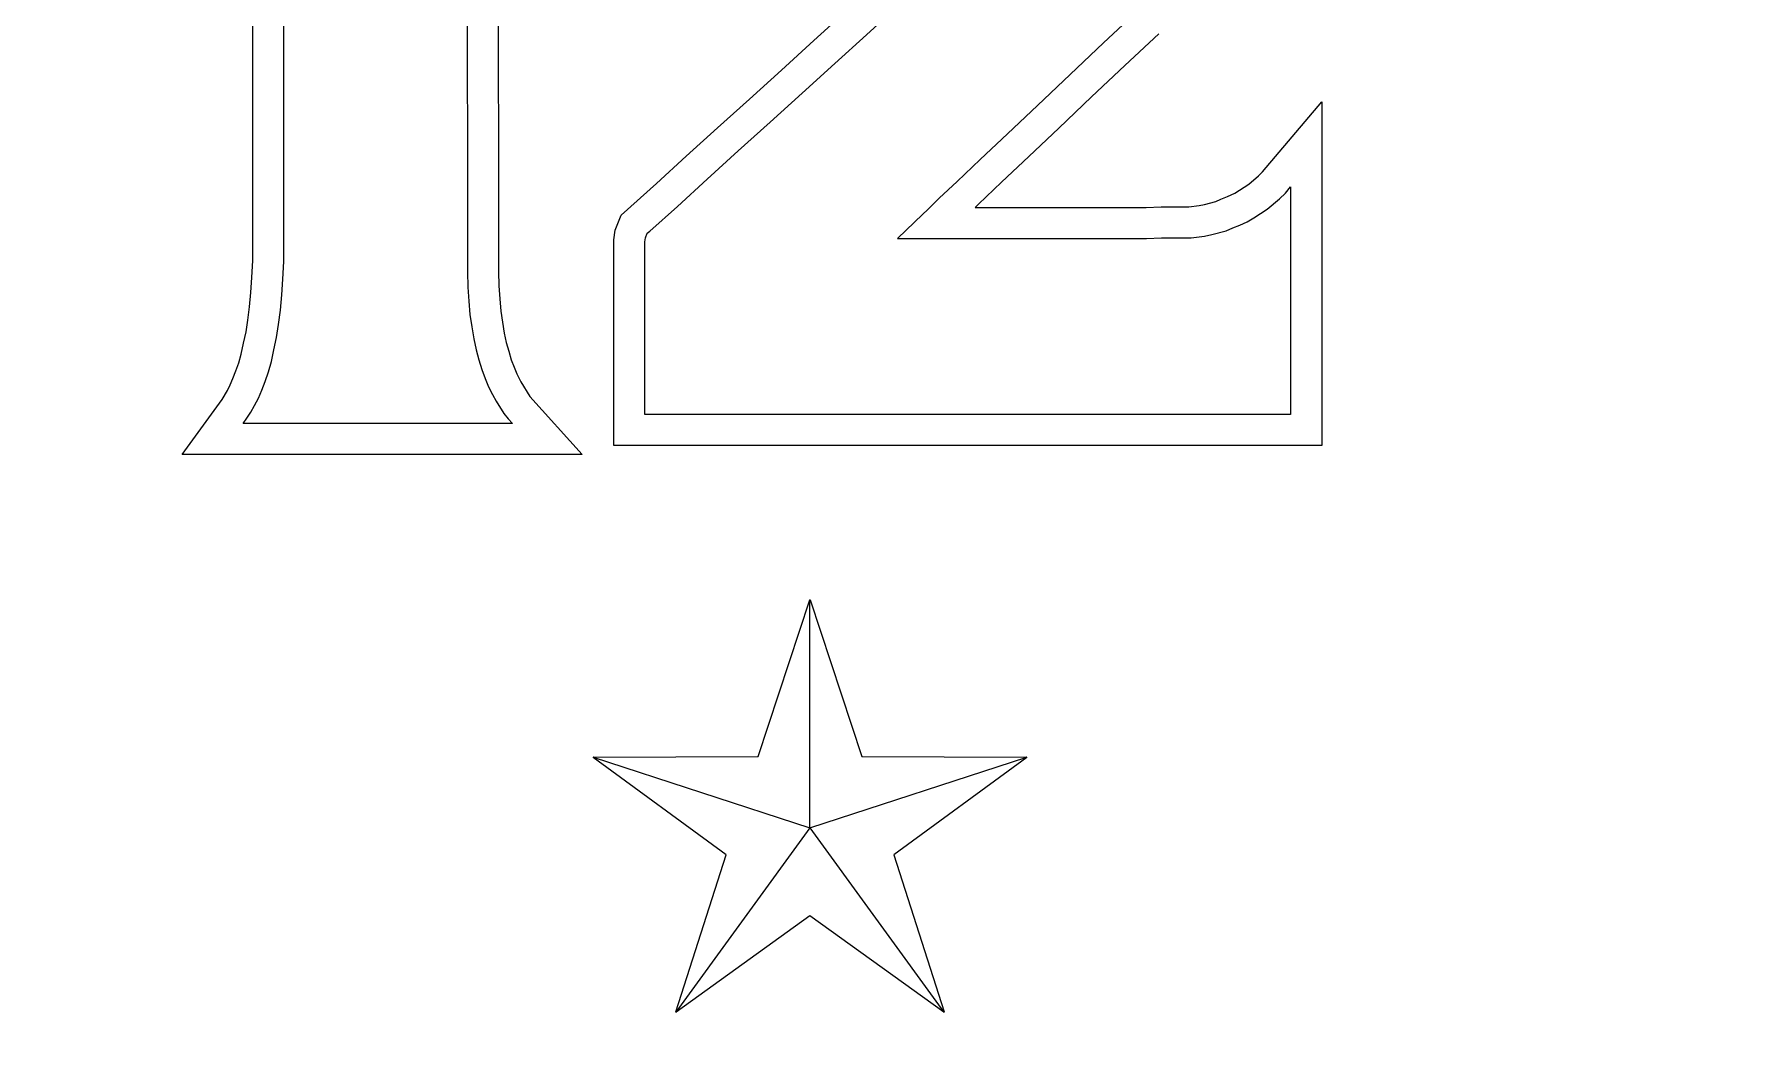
# Model space of a CAD drawing. Extents: x -19.1 to 19.1, y -19.1 to 19.1.
# Drawn here: x -3.74 to 4.54, y 9.34 to 14.23 of the extents above; entities that cross this region are included whole.
import ezdxf

# ---------------------------------------------------------------- set-up
doc = ezdxf.new("R2010")
doc.units = 0
doc.header["$LTSCALE"] = 32.67
doc.layers.add('G_OM_TRIE_D_ESQUISSE__ISO_', color=7, linetype='Continuous')
doc.layers.add('VISIBLE__ISO_', color=7, linetype='Continuous')

msp = doc.modelspace()

# ---------------------------------------------------------------- linework, layer by layer
at = {"layer": 'G_OM_TRIE_D_ESQUISSE__ISO_', "color": 7, "linetype": 'Continuous'}
msp.add_circle((0, 0), 18.9, dxfattribs=at)
at = {"layer": 'VISIBLE__ISO_', "color": 7, "linetype": 'Continuous'}
for p, q in [((-1.6548, 15.9313), (-1.6548, 14.0134)), ((-1.5048, 15.9306), (-1.5048, 14.0141)), ((-2.6888, 13.1358), (-2.6888, 15.2151)), ((-2.5388, 13.1317), (-2.5388, 15.2205)), ((0.019, 14.1982), (0.1715, 14.3368)), ((0.2723, 14.2257), (0.4201, 14.3596)), ((1.581, 14.3388), (1.4171, 14.1865)), ((-0.138, 14.055), (0.019, 14.1982)), ((0.12, 14.0872), (0.2723, 14.2257)), ((1.4171, 14.1865), (1.2556, 14.0342)), ((1.6839, 14.2297), (1.5196, 14.077)), ((-0.0369, 13.9442), (0.12, 14.0872)), ((-1.6548, 14.0134), (-1.6525, 13.7687)), ((-1.5048, 14.0141), (-1.5025, 13.7694)), ((-0.2921, 13.9147), (-0.138, 14.055)), ((1.2556, 14.0342), (1.0986, 13.8841)), ((1.5196, 14.077), (1.3588, 13.9254)), ((-0.4466, 13.7763), (-0.2921, 13.9147)), ((-0.1916, 13.8034), (-0.0369, 13.9442)), ((1.3588, 13.9254), (1.2017, 13.7752)), ((1.0986, 13.8841), (0.9532, 13.748)), ((2.1837, 13.5634), (2.4695, 13.9013)), ((2.4695, 13.9013), (2.4695, 12.2432)), ((-1.6525, 13.7687), (-1.6525, 13.081)), ((-1.5025, 13.7694), (-1.5025, 13.0833)), ((-0.5974, 13.6395), (-0.4466, 13.7763)), ((-0.3462, 13.6649), (-0.1916, 13.8034)), ((1.2017, 13.7752), (1.0561, 13.6388)), ((0.9532, 13.748), (0.8217, 13.6233)), ((-0.7401, 13.5082), (-0.5974, 13.6395)), ((-0.4962, 13.5287), (-0.3462, 13.6649)), ((0.8217, 13.6233), (0.7109, 13.5172)), ((1.0561, 13.6388), (0.9251, 13.5147)), ((-0.9117, 13.3544), (-0.7401, 13.5082)), ((-0.6393, 13.3972), (-0.4962, 13.5287)), ((0.7109, 13.5172), (0.6232, 13.4364)), ((0.9251, 13.5147), (0.8136, 13.4078)), ((2.05, 13.4611), (2.1171, 13.5042)), ((2.1171, 13.5042), (2.1648, 13.5446)), ((2.1648, 13.5446), (2.1837, 13.5634)), ((0.6232, 13.4364), (0.5678, 13.381)), ((1.9047, 13.4071), (1.9588, 13.4216)), ((1.9588, 13.4216), (1.9829, 13.4319)), ((1.9829, 13.4319), (2.0153, 13.4448)), ((2.0153, 13.4448), (2.05, 13.4611)), ((2.2065, 13.3833), (2.2665, 13.4341)), ((2.2665, 13.4341), (2.2942, 13.4618)), ((2.2942, 13.4618), (2.3195, 13.4918)), ((2.3195, 13.4918), (2.3195, 12.3932)), ((-0.9404, 13.2826), (-0.9117, 13.3544)), ((-0.7732, 13.2771), (-0.6393, 13.3972)), ((0.5447, 13.3602), (0.4224, 13.2425)), ((0.5678, 13.381), (0.5447, 13.3602)), ((0.8136, 13.4078), (0.7969, 13.3925)), ((0.7969, 13.3925), (1.6224, 13.3925)), ((1.6224, 13.3925), (1.694, 13.3948)), ((1.694, 13.3948), (1.8288, 13.3948)), ((1.8288, 13.3948), (1.8788, 13.402)), ((1.8788, 13.402), (1.9047, 13.4071)), ((2.1095, 13.3233), (2.1418, 13.3418)), ((2.1418, 13.3418), (2.2065, 13.3833)), ((-0.9463, 13.2357), (-0.9404, 13.2826)), ((-0.794, 13.2448), (-0.7847, 13.2679)), ((-0.7847, 13.2679), (-0.7732, 13.2771)), ((1.8395, 13.2448), (1.9041, 13.2541)), ((1.9041, 13.2541), (1.9387, 13.261)), ((1.9387, 13.261), (2.008, 13.2794)), ((2.008, 13.2794), (2.0403, 13.2933)), ((2.0403, 13.2933), (2.0749, 13.3071)), ((2.0749, 13.3071), (2.1095, 13.3233)), ((-0.9463, 12.2432), (-0.9463, 13.2357)), ((-0.7963, 13.2264), (-0.794, 13.2448)), ((-0.7963, 12.3932), (-0.7963, 13.2264)), ((0.4224, 13.2425), (1.6248, 13.2425)), ((1.6248, 13.2425), (1.6964, 13.2448)), ((1.6964, 13.2448), (1.8395, 13.2448)), ((-2.6932, 13.0549), (-2.6888, 13.1358)), ((-2.5434, 13.0463), (-2.5388, 13.1317)), ((-2.6976, 12.9817), (-2.6932, 13.0549)), ((-2.548, 12.9702), (-2.5434, 13.0463)), ((-1.6525, 13.081), (-1.6502, 13.0071)), ((-1.6502, 13.0071), (-1.6456, 12.9402)), ((-1.5025, 13.0833), (-1.5004, 13.0146)), ((-1.5004, 13.0146), (-1.496, 12.9507)), ((-2.704, 12.9132), (-2.6976, 12.9817)), ((-2.555, 12.8963), (-2.548, 12.9702)), ((-1.6456, 12.9402), (-1.641, 12.8755)), ((-1.496, 12.9507), (-1.4918, 12.8923)), ((-2.7209, 12.7927), (-2.7127, 12.848)), ((-2.7127, 12.848), (-2.704, 12.9132)), ((-2.5642, 12.8271), (-2.555, 12.8963)), ((-1.641, 12.8755), (-1.6318, 12.8155)), ((-1.4918, 12.8923), (-1.4836, 12.8388)), ((-1.4836, 12.8388), (-1.4751, 12.7856)), ((-2.7338, 12.7369), (-2.7209, 12.7927)), ((-2.5873, 12.7048), (-2.5734, 12.7648)), ((-2.5734, 12.7648), (-2.5642, 12.8271)), ((-1.6318, 12.8155), (-1.6225, 12.7578)), ((-1.6225, 12.7578), (-1.611, 12.7048)), ((-1.4751, 12.7856), (-1.4654, 12.7413)), ((-2.756, 12.6431), (-2.7447, 12.6844)), ((-2.7447, 12.6844), (-2.7338, 12.7369)), ((-2.5988, 12.6494), (-2.5873, 12.7048)), ((-1.611, 12.7048), (-1.5971, 12.6563)), ((-1.4654, 12.7413), (-1.4532, 12.6984)), ((-1.4532, 12.6984), (-1.4409, 12.6576)), ((-2.7842, 12.5666), (-2.7696, 12.6044)), ((-2.7696, 12.6044), (-2.756, 12.6431)), ((-2.6288, 12.5524), (-2.6127, 12.5986)), ((-2.6127, 12.5986), (-2.5988, 12.6494)), ((-1.5971, 12.6563), (-1.5833, 12.6101)), ((-1.5833, 12.6101), (-1.5671, 12.5663)), ((-1.4409, 12.6576), (-1.4274, 12.6208)), ((-1.4274, 12.6208), (-1.4144, 12.5892)), ((-1.4144, 12.5892), (-1.3952, 12.5508)), ((-2.8365, 12.4647), (-2.8109, 12.5095)), ((-2.8109, 12.5095), (-2.797, 12.5356)), ((-2.797, 12.5356), (-2.7842, 12.5666)), ((-2.6611, 12.4716), (-2.645, 12.5109)), ((-2.645, 12.5109), (-2.6288, 12.5524)), ((-1.5671, 12.5663), (-1.551, 12.527)), ((-1.551, 12.527), (-1.5325, 12.4901)), ((-1.3952, 12.5508), (-1.352, 12.4807)), ((-3.0296, 12.1993), (-2.8365, 12.4647)), ((-2.6981, 12.4047), (-2.6796, 12.437)), ((-2.6796, 12.437), (-2.6611, 12.4716)), ((-1.5325, 12.4901), (-1.5141, 12.4578)), ((-1.5141, 12.4578), (-1.4771, 12.3978)), ((-1.352, 12.4807), (-1.0988, 12.1993)), ((-2.735, 12.3493), (-2.7165, 12.3747)), ((-1.4356, 12.3493), (-2.735, 12.3493)), ((-2.7165, 12.3747), (-2.6981, 12.4047)), ((-1.4771, 12.3978), (-1.4564, 12.3724)), ((-1.4564, 12.3724), (-1.4356, 12.3493)), ((2.3195, 12.3932), (-0.7963, 12.3932)), ((-1.0988, 12.1993), (-3.0296, 12.1993)), ((2.4695, 12.2432), (-0.9463, 12.2432)), ((-0.2498, 10.7428), (-0.0009, 11.4983)), ((0, 10.399), (0, 11.499)), ((0.0009, 11.4983), (0.2498, 10.7428)), ((-1.0462, 10.7389), (0, 10.399)), ((-0.4042, 10.2677), (-1.0458, 10.7378)), ((-1.0452, 10.7396), (-0.2498, 10.7428)), ((0, 10.399), (1.0462, 10.7389)), ((0.2498, 10.7428), (1.0452, 10.7396)), ((1.0458, 10.7378), (0.4042, 10.2677)), ((0, 10.399), (-0.6466, 9.5091)), ((0, 10.399), (0.6466, 9.5091)), ((-0.6469, 9.5102), (-0.4042, 10.2677)), ((0.4042, 10.2677), (0.6469, 9.5102)), ((0, 9.974), (-0.6454, 9.5091)), ((0.6454, 9.5091), (0, 9.974))]:
    msp.add_line(p, q, dxfattribs=at)
for radius in [19.15, 18.32]:
    msp.add_circle((0, 0), radius, dxfattribs=at)
for centre, start, end in [((0, 11.498), 18.23213, 161.76787), ((-1.0452, 10.7386), 90.23213, 233.76787), ((1.0452, 10.7386), 306.23213, 89.76787), ((-0.646, 9.5099), 162.23213, 305.76787), ((0.646, 9.5099), 234.23213, 17.76787)]:
    msp.add_arc(centre, 0.001, start, end, dxfattribs=at)

doc.saveas('drawing.dxf')
